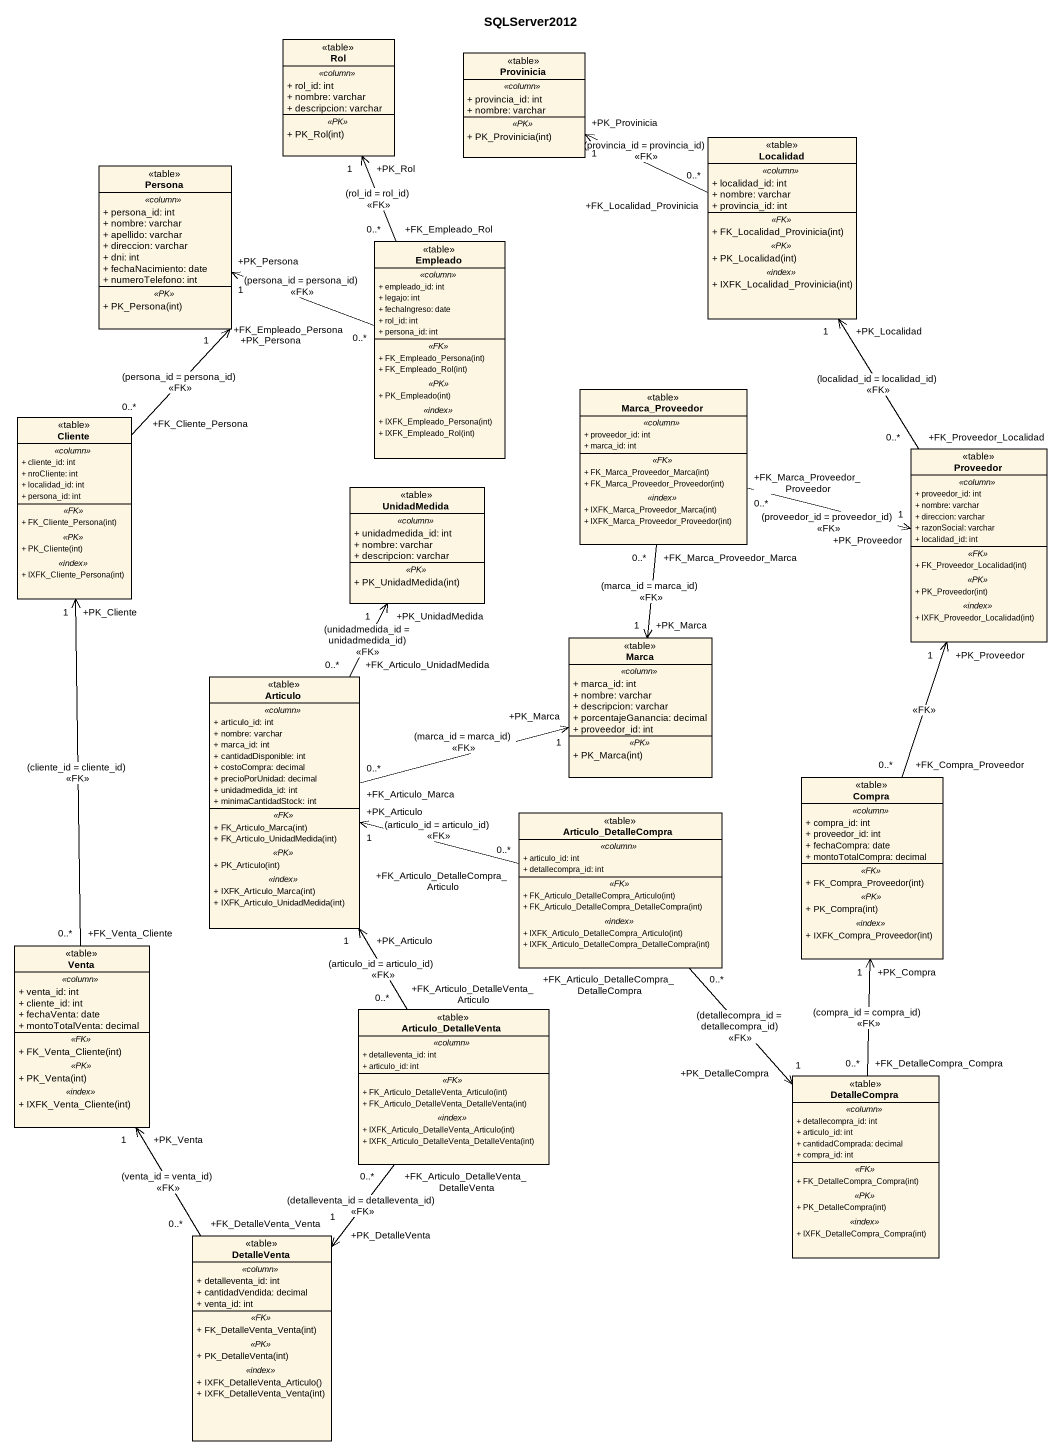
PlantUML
@startuml
title SQLServer2012
hide circle
hide empty members
skinparam classAttributeIconSize 0
class Rol <<table>> {
  .. <<column>> ..
  + rol_id: int
  + nombre: varchar
  + descripcion: varchar
  .. <<PK>> ..
  + PK_Rol(int)
}
class Provinicia <<table>> {
  .. <<column>> ..
  + provincia_id: int
  + nombre: varchar
  .. <<PK>> ..
  + PK_Provinicia(int)
}
class Localidad <<table>> {
  .. <<column>> ..
  + localidad_id: int
  + nombre: varchar
  + provincia_id: int
  .. <<FK>> ..
  + FK_Localidad_Provinicia(int)
  .. <<PK>> ..
  + PK_Localidad(int)
  .. <<index>> ..
  + IXFK_Localidad_Provinicia(int)
}
class Persona <<table>> {
  .. <<column>> ..
  + persona_id: int
  + nombre: varchar
  + apellido: varchar
  + direccion: varchar
  + dni: int
  + fechaNacimiento: date
  + numeroTelefono: int
  .. <<PK>> ..
  + PK_Persona(int)
}
class Empleado <<table>> {
  .. <<column>> ..
  + empleado_id: int
  + legajo: int
  + fechaIngreso: date
  + rol_id: int
  + persona_id: int
  .. <<FK>> ..
  + FK_Empleado_Persona(int)
  + FK_Empleado_Rol(int)
  .. <<PK>> ..
  + PK_Empleado(int)
  .. <<index>> ..
  + IXFK_Empleado_Persona(int)
  + IXFK_Empleado_Rol(int)
}
class Cliente <<table>> {
  .. <<column>> ..
  + cliente_id: int
  + nroCliente: int
  + localidad_id: int
  + persona_id: int
  .. <<FK>> ..
  + FK_Cliente_Persona(int)
  .. <<PK>> ..
  + PK_Cliente(int)
  .. <<index>> ..
  + IXFK_Cliente_Persona(int)
}
class Marca_Proveedor <<table>> {
  .. <<column>> ..
  + proveedor_id: int
  + marca_id: int
  .. <<FK>> ..
  + FK_Marca_Proveedor_Marca(int)
  + FK_Marca_Proveedor_Proveedor(int)
  .. <<index>> ..
  + IXFK_Marca_Proveedor_Marca(int)
  + IXFK_Marca_Proveedor_Proveedor(int)
}
class Proveedor <<table>> {
  .. <<column>> ..
  + proveedor_id: int
  + nombre: varchar
  + direccion: varchar
  + razonSocial: varchar
  + localidad_id: int
  .. <<FK>> ..
  + FK_Proveedor_Localidad(int)
  .. <<PK>> ..
  + PK_Proveedor(int)
  .. <<index>> ..
  + IXFK_Proveedor_Localidad(int)
}
class UnidadMedida <<table>> {
  .. <<column>> ..
  + unidadmedida_id: int
  + nombre: varchar
  + descripcion: varchar
  .. <<PK>> ..
  + PK_UnidadMedida(int)
}
class Marca <<table>> {
  .. <<column>> ..
  + marca_id: int
  + nombre: varchar
  + descripcion: varchar
  + porcentajeGanancia: decimal
  + proveedor_id: int
  .. <<PK>> ..
  + PK_Marca(int)
}
class Articulo <<table>> {
  .. <<column>> ..
  + articulo_id: int
  + nombre: varchar
  + marca_id: int
  + cantidadDisponible: int
  + costoCompra: decimal
  + precioPorUnidad: decimal
  + unidadmedida_id: int
  + minimaCantidadStock: int
  .. <<FK>> ..
  + FK_Articulo_Marca(int)
  + FK_Articulo_UnidadMedida(int)
  .. <<PK>> ..
  + PK_Articulo(int)
  .. <<index>> ..
  + IXFK_Articulo_Marca(int)
  + IXFK_Articulo_UnidadMedida(int)
}
class Compra <<table>> {
  .. <<column>> ..
  + compra_id: int
  + proveedor_id: int
  + fechaCompra: date
  + montoTotalCompra: decimal
  .. <<FK>> ..
  + FK_Compra_Proveedor(int)
  .. <<PK>> ..
  + PK_Compra(int)
  .. <<index>> ..
  + IXFK_Compra_Proveedor(int)
}
class Articulo_DetalleCompra <<table>> {
  .. <<column>> ..
  + articulo_id: int
  + detallecompra_id: int
  .. <<FK>> ..
  + FK_Articulo_DetalleCompra_Articulo(int)
  + FK_Articulo_DetalleCompra_DetalleCompra(int)
  .. <<index>> ..
  + IXFK_Articulo_DetalleCompra_Articulo(int)
  + IXFK_Articulo_DetalleCompra_DetalleCompra(int)
}
class Venta <<table>> {
  .. <<column>> ..
  + venta_id: int
  + cliente_id: int
  + fechaVenta: date
  + montoTotalVenta: decimal
  .. <<FK>> ..
  + FK_Venta_Cliente(int)
  .. <<PK>> ..
  + PK_Venta(int)
  .. <<index>> ..
  + IXFK_Venta_Cliente(int)
}
class Articulo_DetalleVenta <<table>> {
  .. <<column>> ..
  + detalleventa_id: int
  + articulo_id: int
  .. <<FK>> ..
  + FK_Articulo_DetalleVenta_Articulo(int)
  + FK_Articulo_DetalleVenta_DetalleVenta(int)
  .. <<index>> ..
  + IXFK_Articulo_DetalleVenta_Articulo(int)
  + IXFK_Articulo_DetalleVenta_DetalleVenta(int)
}
class DetalleCompra <<table>> {
  .. <<column>> ..
  + detallecompra_id: int
  + articulo_id: int
  + cantidadComprada: decimal
  + compra_id: int
  .. <<FK>> ..
  + FK_DetalleCompra_Compra(int)
  .. <<PK>> ..
  + PK_DetalleCompra(int)
  .. <<index>> ..
  + IXFK_DetalleCompra_Compra(int)
}
class DetalleVenta <<table>> {
  .. <<column>> ..
  + detalleventa_id: int
  + cantidadVendida: decimal
  + venta_id: int
  .. <<FK>> ..
  + FK_DetalleVenta_Venta(int)
  .. <<PK>> ..
  + PK_DetalleVenta(int)
  .. <<index>> ..
  + IXFK_DetalleVenta_Articulo()
  + IXFK_DetalleVenta_Venta(int)
}
Localidad "+FK_Localidad_Provinicia\n0..*" -left-> "+PK_Provinicia\n1" Provinicia : (provincia_id = provincia_id)\n<<FK>>
Empleado "+FK_Empleado_Rol\n0..*" -up-> "+PK_Rol\n1" Rol : (rol_id = rol_id)\n<<FK>>
Empleado "+FK_Empleado_Persona\n0..*" -left-> "+PK_Persona\n1" Persona : (persona_id = persona_id)\n<<FK>>
Cliente "+FK_Cliente_Persona\n0..*" -up-> "+PK_Persona\n1" Persona : (persona_id = persona_id)\n<<FK>>
Marca_Proveedor "+FK_Marca_Proveedor_Proveedor\n0..*" -right-> "+PK_Proveedor\n1" Proveedor : (proveedor_id = proveedor_id)\n<<FK>>
Marca_Proveedor "+FK_Marca_Proveedor_Marca\n0..*" --> "+PK_Marca\n1" Marca : (marca_id = marca_id)\n<<FK>>
Proveedor "+FK_Proveedor_Localidad\n0..*" -up-> "+PK_Localidad\n1" Localidad : (localidad_id = localidad_id)\n<<FK>>
Articulo "+FK_Articulo_UnidadMedida\n0..*" -up-> "+PK_UnidadMedida\n1" UnidadMedida : (unidadmedida_id = unidadmedida_id)\n<<FK>>
Articulo "+FK_Articulo_Marca\n0..*" -right-> "+PK_Marca\n1" Marca : (marca_id = marca_id)\n<<FK>>
Compra "+FK_Compra_Proveedor\n0..*" -up-> "+PK_Proveedor\n1" Proveedor : <<FK>>
Articulo_DetalleCompra "+FK_Articulo_DetalleCompra_Articulo\n0..*" -left-> "+PK_Articulo\n1" Articulo : (articulo_id = articulo_id)\n<<FK>>
Articulo_DetalleCompra "+FK_Articulo_DetalleCompra_DetalleCompra\n0..*" --> "+PK_DetalleCompra\n1" DetalleCompra : (detallecompra_id = detallecompra_id)\n<<FK>>
Venta "+FK_Venta_Cliente\n0..*" -up-> "+PK_Cliente\n1" Cliente : (cliente_id = cliente_id)\n<<FK>>
Articulo_DetalleVenta "+FK_Articulo_DetalleVenta_Articulo\n0..*" -up-> "+PK_Articulo\n1" Articulo : (articulo_id = articulo_id)\n<<FK>>
Articulo_DetalleVenta "+FK_Articulo_DetalleVenta_DetalleVenta\n0..*" --> "+PK_DetalleVenta\n1" DetalleVenta : (detalleventa_id = detalleventa_id)\n<<FK>>
DetalleCompra "+FK_DetalleCompra_Compra\n0..*" -up-> "+PK_Compra\n1" Compra : (compra_id = compra_id)\n<<FK>>
DetalleVenta "+FK_DetalleVenta_Venta\n0..*" -up-> "+PK_Venta\n1" Venta : (venta_id = venta_id)\n<<FK>>
@enduml
